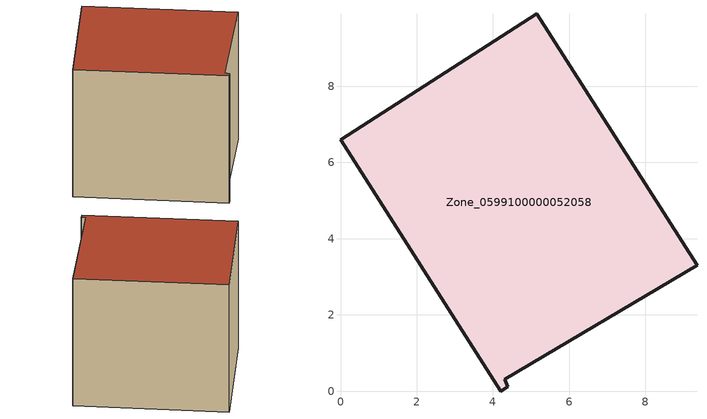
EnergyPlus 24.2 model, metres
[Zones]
Zone_0599100000052058
 floor ground (C_G): 9.35,3.31 4.31,0.31 4.39,0.12 4.21,0 0,6.59 5.15,9.9 z0
 wall outside (C_F): 9.35,3.31 5.15,9.9 0,6.59 4.21,0 4.39,0.12 4.31,0.31 9.35,3.31 z0:7.43
 roof outside (C_R): 4.31,0.31 9.35,3.31 5.15,9.9 0,6.59 4.21,0 4.39,0.12 z7.43
[BUILDING]
Pand.0599100000052058: North Axis=0; Terrain=City; Loads Convergence Tolerance Value=0.04; Temperature Convergence Tolerance Value=0.4; Solar Distribution=FullExterior; Maximum Number of Warmup Days=25; Minimum Number of Warmup Days=1
[Site:Location]
Rotterdam.The.Hague.AP_ZH_NLD Design_Conditions: Latitude=51.96; Longitude=4.45; Time Zone=1; Elevation=-4.5
[SITE:GROUNDTEMPERATURE:BUILDINGSURFACE]
18, 18, 18, 18, 18, 18, 18, 18, 18, 18, 18, 18
[MATERIAL] Thermal Absorptance=0.9; Solar Absorptance=0.7; Visible Absorptance=0.7
Name | Roughness | Thickness | Conductivity | Density | Specific Heat
G.TI.1946-1964 | MediumSmooth | 0.15 | 1 | 540 | 1210
F.TI.1946-1964 | Rough | 0.3 | 0.857143 | 1920 | 840
R.TI.1946-1964 | MediumRough | 0.2 | 0.277778 | 1500 | 1000
[CONSTRUCTION]
C_G: G.TI.1946-1964
C_F: F.TI.1946-1964
C_R: R.TI.1946-1964
[ZONE]
Zone_0599100000052058: Type=1; Multiplier=1; Ceiling Height=Autocalculate; Volume=Autocalculate; Floor Area=autocalculate; Part of Total Floor Area=Yes
[ZONEINFILTRATION:DESIGNFLOWRATE]
Infil_Zone_0599100000052058: Zone or ZoneList or Space or SpaceList=Zone_0599100000052058; Schedule=AlwaysOn; Design Flow Rate Calculation Method=Flow/Area; Flow Rate per Floor Area=0.003; Constant Term Coefficient=1; Temperature Term Coefficient=0; Velocity Term Coefficient=0; Velocity Squared Term Coefficient=0
[HVACTEMPLATE:ZONE:IDEALLOADSAIRSYSTEM]
Zone_0599100000052058: Maximum Heating Supply Air Temperature=50; Minimum Cooling Supply Air Temperature=13; Maximum Heating Supply Air Humidity Ratio=0.0156; Minimum Cooling Supply Air Humidity Ratio=0.0077; Heating Limit=NoLimit; Cooling Limit=NoLimit; Dehumidification Control Type=ConstantSensibleHeatRatio; Cooling Sensible Heat Ratio=0.7; Dehumidification Setpoint=60; Humidification Control Type=None; Humidification Setpoint=30; Outdoor Air Method=None; Outdoor Air Flow Rate per Person=0.00944; Outdoor Air Flow Rate per Zone Floor Area=0; Outdoor Air Flow Rate per Zone=0; Demand Controlled Ventilation Type=None; Outdoor Air Economizer Type=NoEconomizer; Heat Recovery Type=None; Sensible Heat Recovery Effectiveness=0.7; Latent Heat Recovery Effectiveness=0.65
[ZONECONTROL:THERMOSTAT]
ThermostatControl_Zone_0599100000052058: Zone or ZoneList=Zone_0599100000052058; Control Type Schedule=DualSetpointControlType; Control 1=Thermostat_Zone_0599100000052058; Temperature Difference Between Cutout And Setpoint=0
[THERMOSTATSETPOINT:DUALSETPOINT]
Thermostat_Zone_0599100000052058: Heating Setpoint Temperature Schedule=HeatingSetpoint_Zone_0599100000052058; Cooling Setpoint Temperature Schedule=CoolingSetpoint_Zone_0599100000052058
[SCHEDULE:COMPACT]
HeatingSetpoint_Zone_0599100000052058: Through: 12/31, For: AllDays, Until: 24:00, 21
CoolingSetpoint_Zone_0599100000052058: Through: 12/31, For: AllDays, Until: 24:00, 24
DualSetpointControlType: Through: 12/31, For: AllDays, Until: 24:00, 4
AlwaysOn: Through: 12/31, For: AllDays, Until: 24:00, 1
